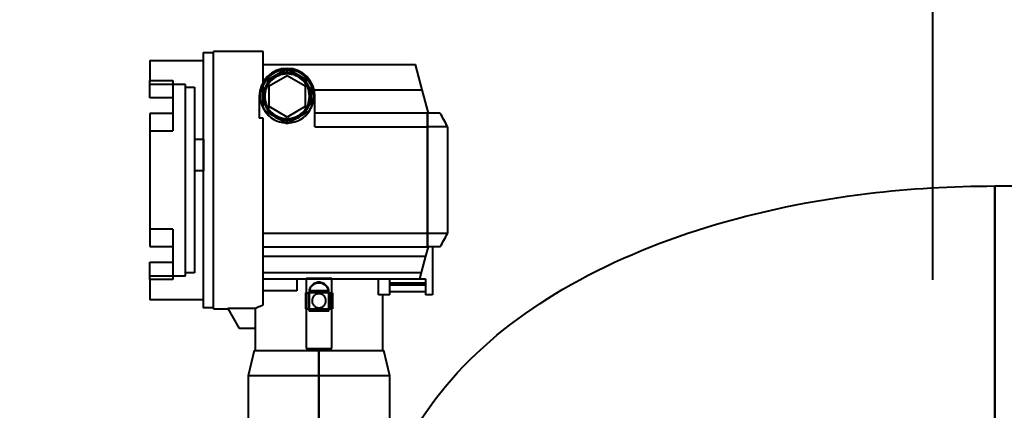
# Model space of a CAD drawing. Header units: metres. Extents: x 0 to 63075, y 0 to 44550.
# Drawn here: x 39697.3 to 40191.7, y 36062.6 to 36258.5 of the extents above; entities that cross this region are included whole.
import ezdxf

# ---------------------------------------------------------------- set-up
doc = ezdxf.new("R2010")
doc.units = ezdxf.units.M
doc.header["$LTSCALE"] = 75
doc.linetypes.add('HIDDEN2', pattern=[4.7625, 3.175, -1.5875])
for name, color, linetype in [('SDM', 7, 'Continuous'), ('SL1', 8, 'Continuous'), ('SL4', 4, 'Continuous'), ('ST1', 7, 'HIDDEN2')]:
    doc.layers.add(name, color=color, linetype=linetype)
doc.styles.add('ROMANS', font='ROMANS.SHX')
doc.dimstyles.new('75___1-75', dxfattribs={"dimscale": 75, "dimtxt": 2.5, "dimasz": 2, "dimexe": 1.5, "dimexo": 1, "dimgap": 0.5, "dimtad": 1, "dimdec": 0, "dimzin": 12, "dimtxsty": 'ROMANS', "dimcen": 0, "dimclrd": 256, "dimclre": 256, "dimclrt": 3, "dimazin": 3, "dimtfac": 1, "dimtdec": 0, "dimtmove": 0, "dimatfit": 0, "dimfxl": 1, "dimlwd": -1, "dimlwe": -1, "dimarcsym": 0})

# ---------------------------------------------------------------- blocks, each defined once
blk = doc.blocks.new('A$C32abaae3')
at = {"layer": 'SL1', "extrusion": (2.28848e-17, 1, 0)}
for p, q in [((13803.11, 7971.96), (13803.1, 7971.96)), ((13803.11, 7971.96), (13803.1, 7971.96)), ((13803.11, 7960.69), (13803.11, 7971.96)), ((13803.11, 7971.96), (13803.11, 7960.69)), ((13803.11, 7971.96), (13803.11, 7960.69)), ((13803.11, 7960.69), (13803.11, 7971.96)), ((13803.12, 7971.96), (13803.11, 7971.96)), ((13803.11, 7960.69), (13803.11, 7971.96)), ((13803.11, 7971.96), (13803.11, 7960.69)), ((13803.11, 7971.96), (13803.11, 7960.69)), ((13803.11, 7960.69), (13803.11, 7971.96)), ((13803.12, 7971.96), (13803.11, 7971.96)), ((13803.12, 7971.96), (13803.12, 7803.69)), ((13803.12, 7971.96), (14585.63, 7971.96)), ((13803.12, 7845.75), (13803.12, 7971.96)), ((13803.12, 7971.96), (13803.12, 7960.69)), ((13803.12, 7960.69), (13803.12, 7971.96)), ((13803.12, 7971.96), (13803.12, 7960.69)), ((13803.12, 7960.69), (13803.12, 7971.96))]:
    blk.add_line(p, q, dxfattribs=at)
at = {"layer": 'SL1'}
for points, knots in [([(13494.43, 7808.58), (13496, 7814.74), (13497.96, 7820.74), (13507.55, 7844.97), (13518.12, 7861.11), (13546.53, 7893.42), (13565.59, 7908.04), (13608.55, 7933.24), (13632.85, 7943.42), (13684.32, 7959.23), (13711.51, 7964.81), (13760.36, 7970.7), (13781.73, 7971.96), (13803.1, 7971.96)], [3.268342, 3.268342, 3.268342, 3.268342, 3.33702, 3.33702, 3.555753, 3.555753, 3.847507, 3.847507, 4.161667, 4.161667, 4.475826, 4.475826, 4.712315, 4.712315, 4.712315, 4.712315]), ([(13793.59, 7971.88), (13793.59, 7971.9), (13793.59, 7971.92), (13793.59, 7971.95), (13793.59, 7971.96), (13793.59, 7971.96), (13793.59, 7971.96), (13793.59, 7971.96), (13793.59, 7971.96), (13793.59, 7971.96)], [548.45419, 548.45419, 548.45419, 548.45419, 550.096269, 550.096269, 552.167304, 552.167304, 552.179438, 552.179438, 552.191687, 552.191687, 552.191687, 552.191687])]:
    blk.add_open_spline(points, degree=3, knots=knots, dxfattribs=at)
blk = doc.blocks.new('*D23')
at = {"layer": 'Defpoints', "color": 0, "transparency": 16777216}
for p in [(40155.71, 36889.88), (41302.95, 36889.88), (40155.71, 36053.03)]:
    blk.add_point(p, dxfattribs=at)
at = {"layer": 'SDM', "transparency": 16777216}
for p, q in [((40155.71, 36128.03), (40155.71, 37002.38)), ((41302.95, 36964.88), (41302.95, 37002.38)), ((41152.95, 36889.88), (40305.71, 36889.88))]:
    blk.add_line(p, q, dxfattribs=at)
for points in [[(40305.71, 36914.88), (40305.71, 36864.88), (40155.71, 36889.88)], [(41152.95, 36914.88), (41152.95, 36864.88), (41302.95, 36889.88)]]:
    blk.add_solid(points, dxfattribs=at)
at = {"layer": 'SDM', "color": 3, "transparency": 16777216, "insert": (40729.33, 37021.13), "char_height": 187.5, "attachment_point": 5, "style": 'ROMANS'}
blk.add_mtext('1147', dxfattribs=at)
blk = doc.blocks.new('*D24')
at = {"layer": 'Defpoints', "color": 0, "transparency": 16777216}
for p in [(35481.24, 36889.88), (35481.24, 36053.03), (40155.71, 36053.03)]:
    blk.add_point(p, dxfattribs=at)
at = {"layer": 'SDM', "transparency": 16777216}
for p, q in [((35481.24, 36128.03), (35481.24, 37002.38)), ((40155.71, 36128.03), (40155.71, 37002.38)), ((40005.71, 36889.88), (35631.24, 36889.88))]:
    blk.add_line(p, q, dxfattribs=at)
for points in [[(35631.24, 36914.88), (35631.24, 36864.88), (35481.24, 36889.88)], [(40005.71, 36914.88), (40005.71, 36864.88), (40155.71, 36889.88)]]:
    blk.add_solid(points, dxfattribs=at)
at = {"layer": 'SDM', "color": 3, "transparency": 16777216, "insert": (37818.48, 37021.13), "char_height": 187.5, "attachment_point": 5, "style": 'ROMANS'}
blk.add_mtext('4674', dxfattribs=at)
blk = doc.blocks.new('A$C6e6623c1')
at = {"layer": 'SL4'}
for p, q in [((4308.21, 1919.15), (4308.21, 1791.15)), ((4308.21, 1919.15), (4313.33, 1919.15)), ((4313.33, 1790.65), (4313.33, 1919.65)), ((4338.33, 1919.65), (4313.33, 1919.65)), ((4338.33, 1904.36), (4338.33, 1919.65)), ((4281.33, 1915.15), (4281.33, 1905.04)), ((4281.33, 1915.15), (4308.21, 1915.15)), ((4338.33, 1913.15), (4414.76, 1913.15)), ((4339.16, 1904.56), (4349.49, 1910.53)), ((4351.16, 1910.53), (4361.49, 1904.56)), ((4418.19, 1900.36), (4414.76, 1913.15)), ((4281.33, 1905.04), (4293.03, 1905.04)), ((4281.33, 1896.34), (4281.33, 1905.04)), ((4293.03, 1905.04), (4293.03, 1888.49)), ((4341.33, 1902.35), (4350.33, 1907.54)), ((4350.33, 1907.54), (4359.33, 1902.35)), ((4338.33, 1891.19), (4338.33, 1903.12)), ((4341.33, 1891.96), (4341.33, 1902.35)), ((4359.33, 1902.35), (4359.33, 1891.96)), ((4362.33, 1903.12), (4362.33, 1891.19)), ((4363.96, 1900.36), (4418.19, 1900.36)), ((4421.33, 1888.65), (4418.19, 1900.36)), ((4293.03, 1896.34), (4281.33, 1896.34)), ((4336.33, 1897.15), (4336.33, 1886.27)), ((4364.33, 1881.87), (4364.33, 1897.15)), ((4349.49, 1883.78), (4339.16, 1889.74)), ((4350.33, 1886.76), (4341.33, 1891.96)), ((4359.33, 1891.96), (4350.33, 1886.76)), ((4361.49, 1889.74), (4351.16, 1883.78)), ((4420.83, 1888.65), (4364.33, 1888.65)), ((4420.83, 1888.65), (4420.83, 1881.87)), ((4427.09, 1888.65), (4420.83, 1888.65)), ((4281.33, 1888.49), (4281.33, 1821.81)), ((4293.03, 1888.49), (4281.33, 1888.49)), ((4338.33, 1886.27), (4336.33, 1886.27)), ((4338.33, 1792.54), (4338.33, 1886.27)), ((4364.33, 1881.87), (4420.83, 1881.87)), ((4420.83, 1881.87), (4420.83, 1828.43)), ((4430.83, 1881.87), (4420.83, 1881.87)), ((4430.83, 1881.87), (4430.83, 1828.43)), ((4420.83, 1828.43), (4338.33, 1828.43)), ((4420.83, 1828.43), (4420.83, 1821.65)), ((4430.83, 1828.43), (4420.83, 1828.43)), ((4281.33, 1821.81), (4293.03, 1821.81)), ((4293.03, 1821.81), (4293.03, 1805.27)), ((4338.33, 1821.65), (4420.83, 1821.65)), ((4420.06, 1816.92), (4421.33, 1821.65)), ((4427.09, 1821.65), (4420.83, 1821.65)), ((4423.33, 1821.65), (4423.33, 1797.65)), ((4338.33, 1816.92), (4420.06, 1816.92)), ((4417.87, 1808.75), (4420.06, 1816.92)), ((4281.33, 1813.96), (4293.03, 1813.96)), ((4281.33, 1805.27), (4281.33, 1813.96)), ((4281.33, 1805.27), (4281.33, 1795.15)), ((4293.03, 1805.27), (4281.33, 1805.27)), ((4338.33, 1808.75), (4417.87, 1808.75)), ((4338.33, 1805.65), (4417.04, 1805.65)), ((4355.19, 1805.65), (4355.19, 1799.65)), ((4396.19, 1797.65), (4396.19, 1805.65)), ((4401.83, 1797.65), (4401.83, 1805.65)), ((4417.04, 1805.65), (4417.87, 1808.75)), ((4417.04, 1805.65), (4419.83, 1805.65)), ((4419.83, 1805.65), (4419.83, 1797.65)), ((4355.19, 1799.65), (4338.33, 1799.65)), ((4401.83, 1803.65), (4419.83, 1803.65)), ((4401.83, 1802.7), (4419.83, 1802.7)), ((4308.21, 1795.15), (4281.33, 1795.15)), ((4401.83, 1797.65), (4396.19, 1797.65)), ((4398.33, 1769.65), (4398.33, 1797.65)), ((4419.83, 1799.15), (4401.83, 1799.15)), ((4423.33, 1797.65), (4419.83, 1797.65)), ((4313.33, 1791.15), (4308.21, 1791.15)), ((4313.33, 1790.65), (4320.55, 1790.65)), ((4334.36, 1790.67), (4320.54, 1790.67)), ((4320.54, 1790.67), (4326.33, 1780.65)), ((4334.36, 1790.67), (4334.36, 1780.65)), ((4334.36, 1780.65), (4326.33, 1780.65)), ((4334.33, 1780.65), (4334.33, 1769.65)), ((4333.83, 1769.65), (4330.73, 1756.95)), ((4333.83, 1769.65), (4366.33, 1769.65)), ((4366.33, 1756.95), (4366.33, 1769.65)), ((4366.33, 1769.65), (4398.83, 1769.65)), ((4401.93, 1756.95), (4398.83, 1769.65)), ((4330.73, 1756.95), (4330.73, 1733.15)), ((4366.33, 1756.95), (4330.73, 1756.95)), ((4366.33, 1756.95), (4366.33, 1733.15)), ((4401.93, 1756.95), (4366.33, 1756.95)), ((4401.93, 1733.15), (4401.93, 1756.95))]:
    blk.add_line(p, q, dxfattribs=at)
for centre, radius, start, end in [((4350.33, 1897.15), 14, 90, 180), ((4350.33, 1897.15), 13.4, 93.5756, 146.4244), ((4350.33, 1897.15), 13.4, 90, 93.5756), ((4350.33, 1897.15), 14, 0, 90), ((4350.33, 1897.15), 13.4, 86.4244, 90), ((4350.33, 1897.15), 13.4, 33.5756, 86.4244), ((4350.33, 1897.15), 13.4, 146.4244, 153.5756), ((4350.33, 1897.15), 13.4, 26.4244, 33.5756), ((4350.33, 1897.15), 13.4, 153.5756, 206.4244), ((4350.33, 1897.15), 13.4, 333.5756, 26.4244), ((4350.33, 1897.15), 13.4, 206.4244, 213.5756), ((4350.33, 1897.15), 13.4, 213.5756, 266.4244), ((4350.33, 1897.15), 13.4, 273.5756, 326.4244), ((4350.33, 1897.15), 13.4, 326.4244, 333.5756), ((4374.33, 1855.15), 62.5, 25.3111, 32.4118), ((4350.33, 1897.15), 13.4, 266.4244, 270), ((4350.33, 1897.15), 13.4, 270, 273.5756), ((4374.33, 1855.15), 62.5, 327.5882, 334.6889)]:
    blk.add_arc(centre, radius, start, end, dxfattribs=at)
blk.add_open_spline([(4338.33, 1792.54), (4337.77, 1792.29), (4336.66, 1791.78), (4335.48, 1791.22), (4334.65, 1790.81), (4334.46, 1790.72), (4334.36, 1790.67)], degree=3, knots=[0, 0, 0, 0, 0.2529184, 0.5051938, 0.7549002, 1, 1, 1, 1], dxfattribs=at)
at = {"layer": 'ST1'}
for p, q in [((4350.33, 1909.15), (4350.33, 1910.35)), ((4299.33, 1903.15), (4281.33, 1903.15)), ((4299.33, 1807.15), (4299.33, 1903.15)), ((4299.33, 1901.71), (4303.83, 1901.71)), ((4303.83, 1901.71), (4303.83, 1808.59)), ((4420.83, 1881.87), (4420.83, 1888.65)), ((4293.03, 1888.49), (4293.03, 1879.8)), ((4350.33, 1883.95), (4350.33, 1885.15)), ((4281.33, 1879.8), (4293.03, 1879.8)), ((4420.83, 1828.43), (4420.83, 1881.87)), ((4303.83, 1875.64), (4308.33, 1875.64)), ((4308.33, 1875.64), (4308.33, 1859.81)), ((4308.33, 1859.81), (4303.83, 1859.81)), ((4293.03, 1830.51), (4281.33, 1830.51)), ((4293.03, 1830.51), (4293.03, 1821.81)), ((4420.83, 1821.65), (4420.83, 1828.43)), ((4338.33, 1816.92), (4420.06, 1816.92)), ((4281.33, 1807.15), (4299.33, 1807.15)), ((4303.83, 1808.59), (4299.33, 1808.59)), ((4338.33, 1808.75), (4417.87, 1808.75)), ((4359.83, 1805.65), (4359.83, 1805.92)), ((4359.83, 1805.92), (4372.83, 1805.92)), ((4359.83, 1805.65), (4359.83, 1770.65)), ((4372.83, 1805.92), (4372.83, 1805.65)), ((4372.83, 1770.65), (4372.83, 1805.65)), ((4361.33, 1799.65), (4361.33, 1789.65)), ((4371.33, 1799.65), (4361.33, 1799.65)), ((4371.33, 1789.65), (4371.33, 1799.65)), ((4359.53, 1798.65), (4359.53, 1790.65)), ((4359.53, 1798.65), (4361.03, 1798.65)), ((4361.03, 1798.65), (4361.03, 1790.65)), ((4361.03, 1798.65), (4361.33, 1798.65)), ((4371.33, 1799.04), (4361.33, 1799.04)), ((4371.33, 1798.65), (4361.33, 1798.65)), ((4371.33, 1798.65), (4371.63, 1798.65)), ((4371.63, 1798.65), (4373.13, 1798.65)), ((4371.63, 1798.65), (4371.63, 1790.65)), ((4373.13, 1798.65), (4373.13, 1790.65)), ((4359.53, 1790.65), (4361.03, 1790.65)), ((4361.03, 1790.65), (4361.33, 1790.65)), ((4361.33, 1790.65), (4371.33, 1790.65)), ((4371.33, 1790.65), (4371.63, 1790.65)), ((4371.63, 1790.65), (4373.13, 1790.65)), ((4361.33, 1789.65), (4371.33, 1789.65)), ((4361.33, 1789.35), (4361.33, 1789.65)), ((4371.33, 1789.35), (4361.33, 1789.35)), ((4371.33, 1789.35), (4371.33, 1789.65)), ((4359.83, 1770.65), (4372.83, 1770.65)), ((4366.33, 1769.65), (4366.33, 1756.95)), ((4366.33, 1733.15), (4366.33, 1756.95))]:
    blk.add_line(p, q, dxfattribs=at)
for centre, radius, start, end in [((4350.33, 1897.15), 11.8, 90, 270), ((4350.33, 1897.15), 11.21, 90, 270), ((4350.33, 1897.15), 12, 90, 120), ((4350.33, 1897.15), 13.2, 90, 95.38), ((4350.33, 1897.15), 13.2, 84.62, 90), ((4350.33, 1897.15), 12, 60, 90), ((4350.33, 1897.15), 11.8, 270, 90), ((4350.33, 1897.15), 11.21, 270, 90), ((4350.33, 1897.15), 12, 120, 180), ((4350.33, 1897.15), 13.2, 144.62, 155.38), ((4350.33, 1897.15), 12, 0, 60), ((4350.33, 1897.15), 13.2, 24.62, 35.38), ((4350.33, 1897.15), 12, 180, 240), ((4350.33, 1897.15), 12, 300, 0), ((4350.33, 1897.15), 13.2, 204.62, 215.38), ((4350.33, 1897.15), 13.2, 324.62, 335.38), ((4350.33, 1897.15), 12, 240, 270), ((4350.33, 1897.15), 13.2, 264.62, 270), ((4350.33, 1897.15), 12, 270, 300), ((4350.33, 1897.15), 13.2, 270, 275.38), ((4366.33, 1798.91), 5, 1.5137, 178.4863), ((4366.33, 1798.52), 5, 1.5137, 178.4863), ((4366.33, 1794.65), 3.5, 90, 270), ((4366.33, 1794.65), 3.5, 270, 90)]:
    blk.add_arc(centre, radius, start, end, dxfattribs=at)

msp = doc.modelspace()

# ---------------------------------------------------------------- block references
at = {"layer": 'SDM'}
for name, p in [('A$C32abaae3', (26383.8, 28203.14)), ('A$C6e6623c1', (35481.24, 34322.92))]:
    msp.add_blockref(name, p, dxfattribs=at)

# ---------------------------------------------------------------- dimensions: what is measured, and where the dimension line sits
dim = msp.add_linear_dim(base=(35481.24, 36889.88), p1=(40155.71, 36053.03), p2=(35481.24, 36053.03), dimstyle='75___1-75', override={"dimtmove": 1}, dxfattribs=at)
dim.commit()
dim.dimension.update_dxf_attribs({"geometry": '*D24', "text_midpoint": (37818.48, 37021.13)})
dim = msp.add_linear_dim(base=(40155.71, 36889.88), p1=(41302.95, 36889.88), p2=(40155.71, 36053.03), dimstyle='75___1-75', dxfattribs=at)
dim.commit()
dim.dimension.update_dxf_attribs({"geometry": '*D23', "text_midpoint": (40729.33, 36889.88), "dimtype": 160})

doc.saveas('drawing.dxf')
